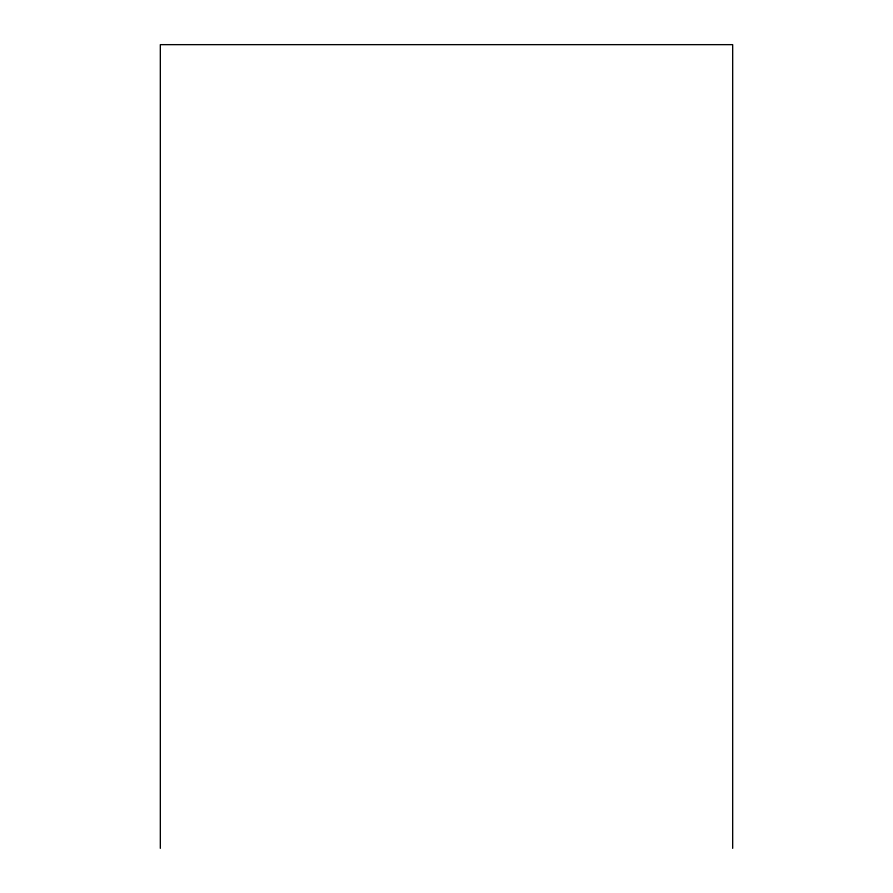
<?xml version="1.0" encoding="UTF-8"?>
<svg xmlns="http://www.w3.org/2000/svg" width="893" height="893" viewBox="0 0 893 893"><rect width="100%" height="100%" fill="white"/><g stroke="black" fill="none" stroke-linecap="round" stroke-linejoin="round"><path stroke-width="1.34" d="M732.673 848.35L732.673 44.65L160.327 44.65L160.327 848.35"/></g></svg>
